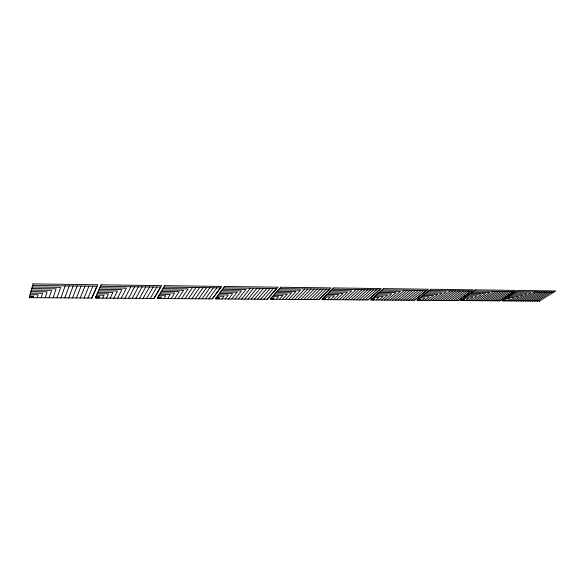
<?xml version="1.0" encoding="UTF-8"?>
<svg xmlns="http://www.w3.org/2000/svg" width="585" height="585" viewBox="0 0 585 585"><rect width="100%" height="100%" fill="white"/><g stroke="black" fill="none" stroke-linecap="round" stroke-linejoin="round"><path stroke-width="0.88" d="M33.265 297.663L33.689 296.178L29.66 296.149M37.264 297.685L38.135 294.723L30.069 294.657M41.25 297.714L42.603 293.26L30.478 293.151M45.213 297.743L47.093 291.791L30.895 291.63M49.169 297.765L51.59 290.314L31.312 290.101M53.103 297.794L56.109 288.836L31.736 288.559M57.03 297.823L60.643 287.352L32.16 287.008M60.935 297.845L65.184 285.868M64.825 297.875L69.191 285.919M68.708 297.897L73.176 285.97M72.569 297.926L77.147 286.021M76.416 297.955L81.103 286.072M80.247 297.977L85.044 286.123M84.064 298.006L88.964 286.175M87.874 298.028L92.876 286.219M91.662 298.058L96.766 286.27L32.592 285.458M98.975 298.109L99.626 296.675L95.852 296.646M102.726 298.131L104.05 295.264L96.488 295.198M106.463 298.16L108.488 293.845L97.132 293.743M110.177 298.182L112.942 292.427L97.783 292.281M113.885 298.204L117.417 291.001L98.434 290.803M117.578 298.233L121.907 289.568L99.092 289.319M121.256 298.255L126.411 288.134L99.757 287.82M124.919 298.284L130.923 286.701M128.576 298.306L134.667 286.752M132.21 298.328L138.404 286.796M135.837 298.357L142.118 286.847M139.449 298.379L145.826 286.891M143.047 298.401L149.519 286.942M146.63 298.43L153.197 286.986M150.199 298.452L156.86 287.03M153.76 298.474L160.509 287.081L100.415 286.314M160.626 298.525L161.475 297.136L157.928 297.114M164.151 298.547L165.862 295.776L158.769 295.717M167.654 298.569L170.272 294.401L159.61 294.306M171.149 298.599L174.696 293.026L160.465 292.888M174.63 298.621L179.134 291.644L161.321 291.462M178.103 298.642L183.588 290.262L162.184 290.021M181.562 298.664L188.056 288.873L163.054 288.573M185.006 298.686L192.531 287.484M188.436 298.716L196.048 287.535M191.858 298.738L199.551 287.579M195.266 298.76L203.039 287.623M198.659 298.781L206.52 287.666M202.044 298.803L209.986 287.71M205.415 298.825L213.437 287.754M208.772 298.847L216.874 287.798M212.121 298.877L220.304 287.842L163.924 287.125M218.585 298.92L219.602 297.575L216.267 297.553M221.898 298.942L223.953 296.251L217.284 296.193M225.196 298.964L228.326 294.92L218.3 294.833M228.486 298.986L232.713 293.59L219.331 293.458M231.762 299.008L237.115 292.251L220.369 292.076M235.031 299.03L241.525 290.913L221.415 290.686M238.285 299.052L245.956 289.56L222.461 289.283M241.525 299.074L250.395 288.222M244.757 299.096L253.7 288.266M247.981 299.118L256.99 288.303M251.192 299.14L260.274 288.346M254.387 299.162L263.542 288.39M257.575 299.184L266.804 288.434M260.749 299.206L270.051 288.471M263.915 299.227L273.283 288.515M267.074 299.249L276.508 288.551L223.514 287.878M273.166 299.286L274.336 297.984L271.191 297.962M276.288 299.308L278.65 296.697L272.361 296.646M279.396 299.33L282.979 295.41L273.539 295.33M282.496 299.352L287.323 294.116L274.723 293.999M285.59 299.374L291.681 292.822L275.915 292.654M288.668 299.396L296.054 291.52L277.114 291.308M291.739 299.41L300.441 290.211L278.321 289.948M294.796 299.432L304.836 288.917M297.845 299.454L307.951 288.953M300.887 299.476L311.052 288.99M303.915 299.498L314.145 289.034M306.935 299.52L317.224 289.07M309.94 299.535L320.295 289.107M312.938 299.557L323.351 289.151M315.929 299.578L326.401 289.187M318.905 299.6L329.443 289.224L279.535 288.595M324.66 299.637L325.962 298.372L322.993 298.35M327.607 299.659L330.233 297.129L324.295 297.078M330.547 299.674L334.525 295.871L325.611 295.791M333.472 299.695L338.825 294.621L326.927 294.504M336.397 299.717L343.139 293.356L328.258 293.202M339.3 299.739L347.468 292.098L329.596 291.893M342.203 299.754L351.812 290.825L330.942 290.577M345.091 299.776L356.155 289.568M347.973 299.798L359.095 289.604M350.846 299.812L362.02 289.641M353.706 299.834L364.938 289.677M356.565 299.856L367.848 289.714M359.402 299.871L370.744 289.75M362.239 299.893L373.632 289.787M365.062 299.908L376.513 289.824M367.877 299.93L379.38 289.86L332.295 289.261M373.318 299.966L374.736 298.738L371.936 298.716M376.104 299.988L378.97 297.524L373.354 297.48M378.89 300.003L383.212 296.31L374.788 296.237M381.661 300.025L387.467 295.089L376.228 294.979M384.418 300.039L391.738 293.867L377.676 293.721M387.175 300.061L396.016 292.639L379.138 292.449M389.917 300.083L400.316 291.41L380.601 291.169M392.652 300.098L404.615 290.182M395.38 300.12L407.387 290.219M398.1 300.134L410.158 290.255M400.805 300.156L412.915 290.284M403.504 300.171L415.664 290.321M406.202 300.193L418.399 290.357M408.886 300.207L421.134 290.394M411.555 300.229L423.854 290.423M414.224 300.244L426.567 290.46L382.071 289.897M419.372 300.28L420.9 299.089L418.238 299.067M422.019 300.295L425.083 297.904L419.767 297.86M424.651 300.317L429.28 296.727L421.302 296.654M427.277 300.332L433.485 295.535L422.845 295.432M429.895 300.354L437.712 294.35L424.403 294.211M432.498 300.368L441.946 293.151L425.968 292.975M435.101 300.383L446.194 291.959L427.54 291.732M437.697 300.405L450.443 290.767M440.278 300.419L453.068 290.796M442.852 300.441L455.686 290.833M445.419 300.456L458.296 290.862M447.986 300.471L460.9 290.899M450.538 300.493L463.495 290.928M453.082 300.507L466.084 290.964M455.613 300.529L468.658 290.994M458.143 300.544L471.232 291.03L429.112 290.496M463.028 300.573L464.644 299.418L462.121 299.396M465.536 300.595L468.782 298.262L463.744 298.226M468.037 300.61L472.929 297.114L465.367 297.048M470.523 300.624L477.089 295.959L467.005 295.864M473.009 300.646L481.265 294.803L468.651 294.672M475.481 300.661L485.455 293.641L470.311 293.473M477.952 300.675L489.652 292.478L471.971 292.266M480.409 300.697L493.85 291.315M482.866 300.712L496.336 291.345M485.309 300.727L498.822 291.381M487.744 300.741L501.301 291.41M490.179 300.763L503.765 291.44M492.599 300.778L506.222 291.469M495.02 300.792L508.679 291.505M497.425 300.807L511.122 291.535M499.824 300.829L513.557 291.564L473.638 291.059M504.467 300.858L506.157 299.725L503.765 299.71M506.844 300.873L510.252 298.606L505.462 298.569M509.221 300.887L514.354 297.487L507.173 297.421M511.582 300.902L518.464 296.361L508.884 296.266M513.944 300.924L522.588 295.235L510.617 295.111M516.299 300.939L526.727 294.101L512.35 293.941M518.639 300.953L530.873 292.968L514.098 292.771M520.979 300.968L535.019 291.842M523.312 300.983L537.388 291.871M525.637 301.004L539.743 291.9M527.955 301.019L542.09 291.93M530.266 301.034L544.438 291.959M532.569 301.048L546.77 291.988M534.865 301.063L549.103 292.017M537.154 301.078L551.421 292.047M539.436 301.092L555.75 290.942L517.586 290.423L502.076 300.844L539.641 301.099M515.846 291.593L553.739 292.076M29.455 296.895L32.577 296.778L30.676 297.399L31.261 297.648M95.53 297.363L98.485 297.253L96.591 297.86L97.095 298.094M157.511 297.809L160.305 297.699L158.425 298.284L158.864 298.511M215.763 298.226L218.41 298.116L216.545 298.686L216.918 298.906M270.606 298.613L273.122 298.511L271.279 299.067L271.601 299.279M322.342 298.986L324.741 298.884L323.176 299.63M371.226 299.337L373.508 299.235L371.921 299.959M417.485 299.666L419.657 299.571L418.048 300.273M461.316 299.981L463.4 299.886L461.777 300.566M502.924 300.273L504.913 300.185L503.275 300.851M33.016 283.9L29.25 297.633L91.999 298.058L97.768 284.778L33.016 283.9M101.081 284.822L95.216 298.079L154.074 298.482L161.687 285.634L101.081 284.822M164.794 285.677L157.094 298.496L212.413 298.877L221.649 286.445L164.794 285.677M224.56 286.482L215.258 298.891L267.352 299.249L277.992 287.198L224.56 286.482M280.734 287.235L270.029 299.264L319.169 299.6L331.051 287.915L280.734 287.235M333.633 287.952L321.699 299.615L368.133 299.93L381.091 288.588L333.633 287.952M383.533 288.624L370.517 299.951L414.458 300.244L428.374 289.224L383.533 288.624M430.677 289.253L416.725 300.259L458.369 300.544L473.111 289.831L430.677 289.253M475.298 289.86L460.519 300.558L500.043 300.829L515.509 290.401L475.298 289.86"/></g></svg>
